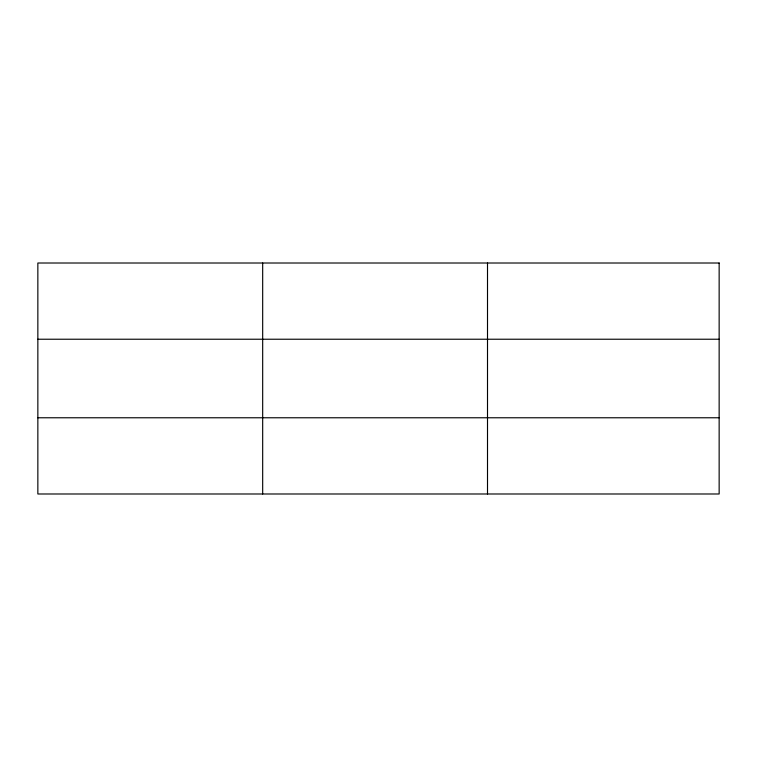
<?xml version="1.0" encoding="UTF-8"?>
<svg xmlns="http://www.w3.org/2000/svg" width="757" height="757" viewBox="0 0 757 757"><rect width="100%" height="100%" fill="white"/><g stroke="black" fill="none" stroke-linecap="round" stroke-linejoin="round"><path stroke-width="1.14" d="M262.679 263.01L262.679 493.99M487.508 263.01L487.508 493.99M37.85 339.231L719.15 339.231M37.85 417.769L719.15 417.769M719.15 263.01L719.15 493.99L37.85 493.99L37.85 263.01L719.15 263.01"/></g></svg>
